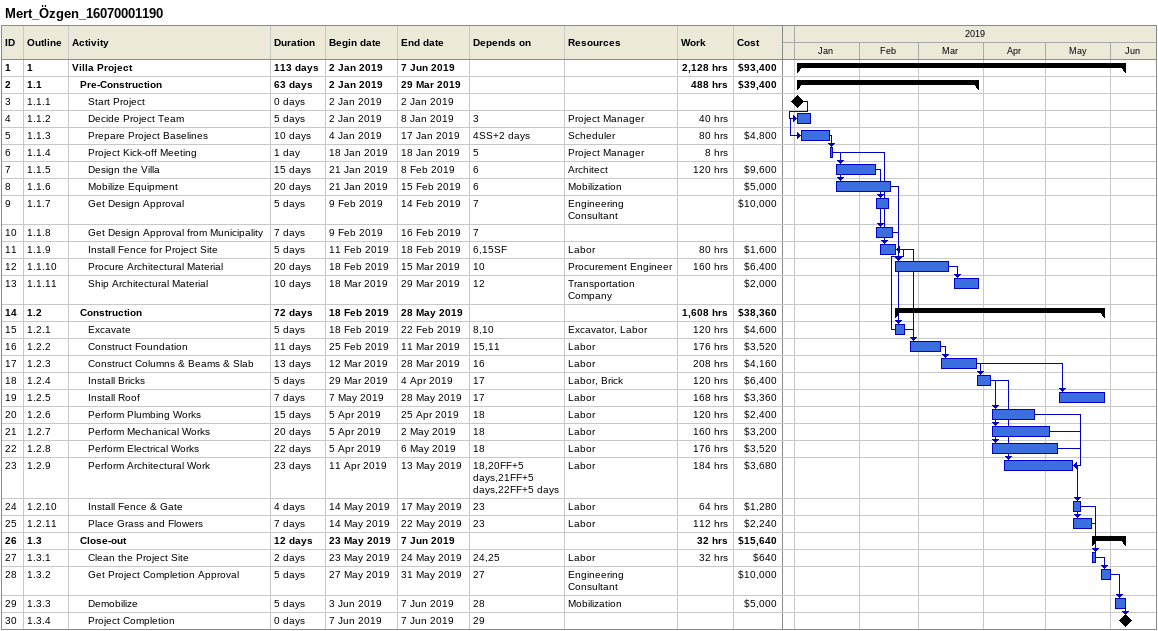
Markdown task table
Mert_Özgen_16070001190

| ID | WBS | Task | Duration | Start | Finish | Predecessors | Resources | Work (h) | Cost ($) |
|---|---|---|---|---|---|---|---|---|---|
| 1 | 1 | **Villa Project** | 113d | 2019-01-02 | 2019-06-07 |  |  | 2128 | 93400 |
| 2 | 1.1 | **Pre‐Construction** | 63d | 2019-01-02 | 2019-03-29 |  |  | 488 | 39400 |
| 3 | 1.1.1 | Start Project | 0d | 2019-01-02 | 2019-01-02 |  |  |  |  |
| 4 | 1.1.2 | Decide Project Team | 5d | 2019-01-02 | 2019-01-08 | 3 | Project Manager | 40 |  |
| 5 | 1.1.3 | Prepare Project Baselines | 10d | 2019-01-04 | 2019-01-17 | 4SS+2d | Scheduler | 80 | 4800 |
| 6 | 1.1.4 | Project Kick‐off Meeting | 1d | 2019-01-18 | 2019-01-18 | 5 | Project Manager | 8 |  |
| 7 | 1.1.5 | Design the Villa | 15d | 2019-01-21 | 2019-02-08 | 6 | Architect | 120 | 9600 |
| 8 | 1.1.6 | Mobilize Equipment | 20d | 2019-01-21 | 2019-02-15 | 6 | Mobilization |  | 5000 |
| 9 | 1.1.7 | Get Design Approval | 5d | 2019-02-09 | 2019-02-14 | 7 | Engineering Consultant |  | 10000 |
| 10 | 1.1.8 | Get Design Approval from Municipality | 7d | 2019-02-09 | 2019-02-16 | 7 |  |  |  |
| 11 | 1.1.9 | Install Fence for Project Site | 5d | 2019-02-11 | 2019-02-18 | 6, 15SF | Labor | 80 | 1600 |
| 12 | 1.1.10 | Procure Architectural Material | 20d | 2019-02-18 | 2019-03-15 | 10 | Procurement Engineer | 160 | 6400 |
| 13 | 1.1.11 | Ship Architectural Material | 10d | 2019-03-18 | 2019-03-29 | 12 | Transportation Company |  | 2000 |
| 14 | 1.2 | **Construction** | 72d | 2019-02-18 | 2019-05-28 |  |  | 1608 | 38360 |
| 15 | 1.2.1 | Excavate | 5d | 2019-02-18 | 2019-02-22 | 8, 10 | Excavator, Labor | 120 | 4600 |
| 16 | 1.2.2 | Construct Foundation | 11d | 2019-02-25 | 2019-03-11 | 15, 11 | Labor | 176 | 3520 |
| 17 | 1.2.3 | Construct Columns & Beams & Slab | 13d | 2019-03-12 | 2019-03-28 | 16 | Labor | 208 | 4160 |
| 18 | 1.2.4 | Install Bricks | 5d | 2019-03-29 | 2019-04-04 | 17 | Labor, Brick | 120 | 6400 |
| 19 | 1.2.5 | Install Roof | 7d | 2019-05-07 | 2019-05-28 | 17 | Labor | 168 | 3360 |
| 20 | 1.2.6 | Perform Plumbing Works | 15d | 2019-04-05 | 2019-04-25 | 18 | Labor | 120 | 2400 |
| 21 | 1.2.7 | Perform Mechanical Works | 20d | 2019-04-05 | 2019-05-02 | 18 | Labor | 160 | 3200 |
| 22 | 1.2.8 | Perform Electrical Works | 22d | 2019-04-05 | 2019-05-06 | 18 | Labor | 176 | 3520 |
| 23 | 1.2.9 | Perform Architectural Work | 23d | 2019-04-11 | 2019-05-13 | 18, 20FF+5d, 21FF+5d, 22FF+5d | Labor | 184 | 3680 |
| 24 | 1.2.10 | Install Fence & Gate | 4d | 2019-05-14 | 2019-05-17 | 23 | Labor | 64 | 1280 |
| 25 | 1.2.11 | Place Grass and Flowers | 7d | 2019-05-14 | 2019-05-22 | 23 | Labor | 112 | 2240 |
| 26 | 1.3 | **Close‐out** | 12d | 2019-05-23 | 2019-06-07 |  |  | 32 | 15640 |
| 27 | 1.3.1 | Clean the Project Site | 2d | 2019-05-23 | 2019-05-24 | 24, 25 | Labor | 32 | 640 |
| 28 | 1.3.2 | Get Project Completion Approval | 5d | 2019-05-27 | 2019-05-31 | 27 | Engineering Consultant |  | 10000 |
| 29 | 1.3.3 | Demobilize | 5d | 2019-06-03 | 2019-06-07 | 28 | Mobilization |  | 5000 |
| 30 | 1.3.4 | Project Completion | 0d | 2019-06-07 | 2019-06-07 | 29 |  |  |  |
